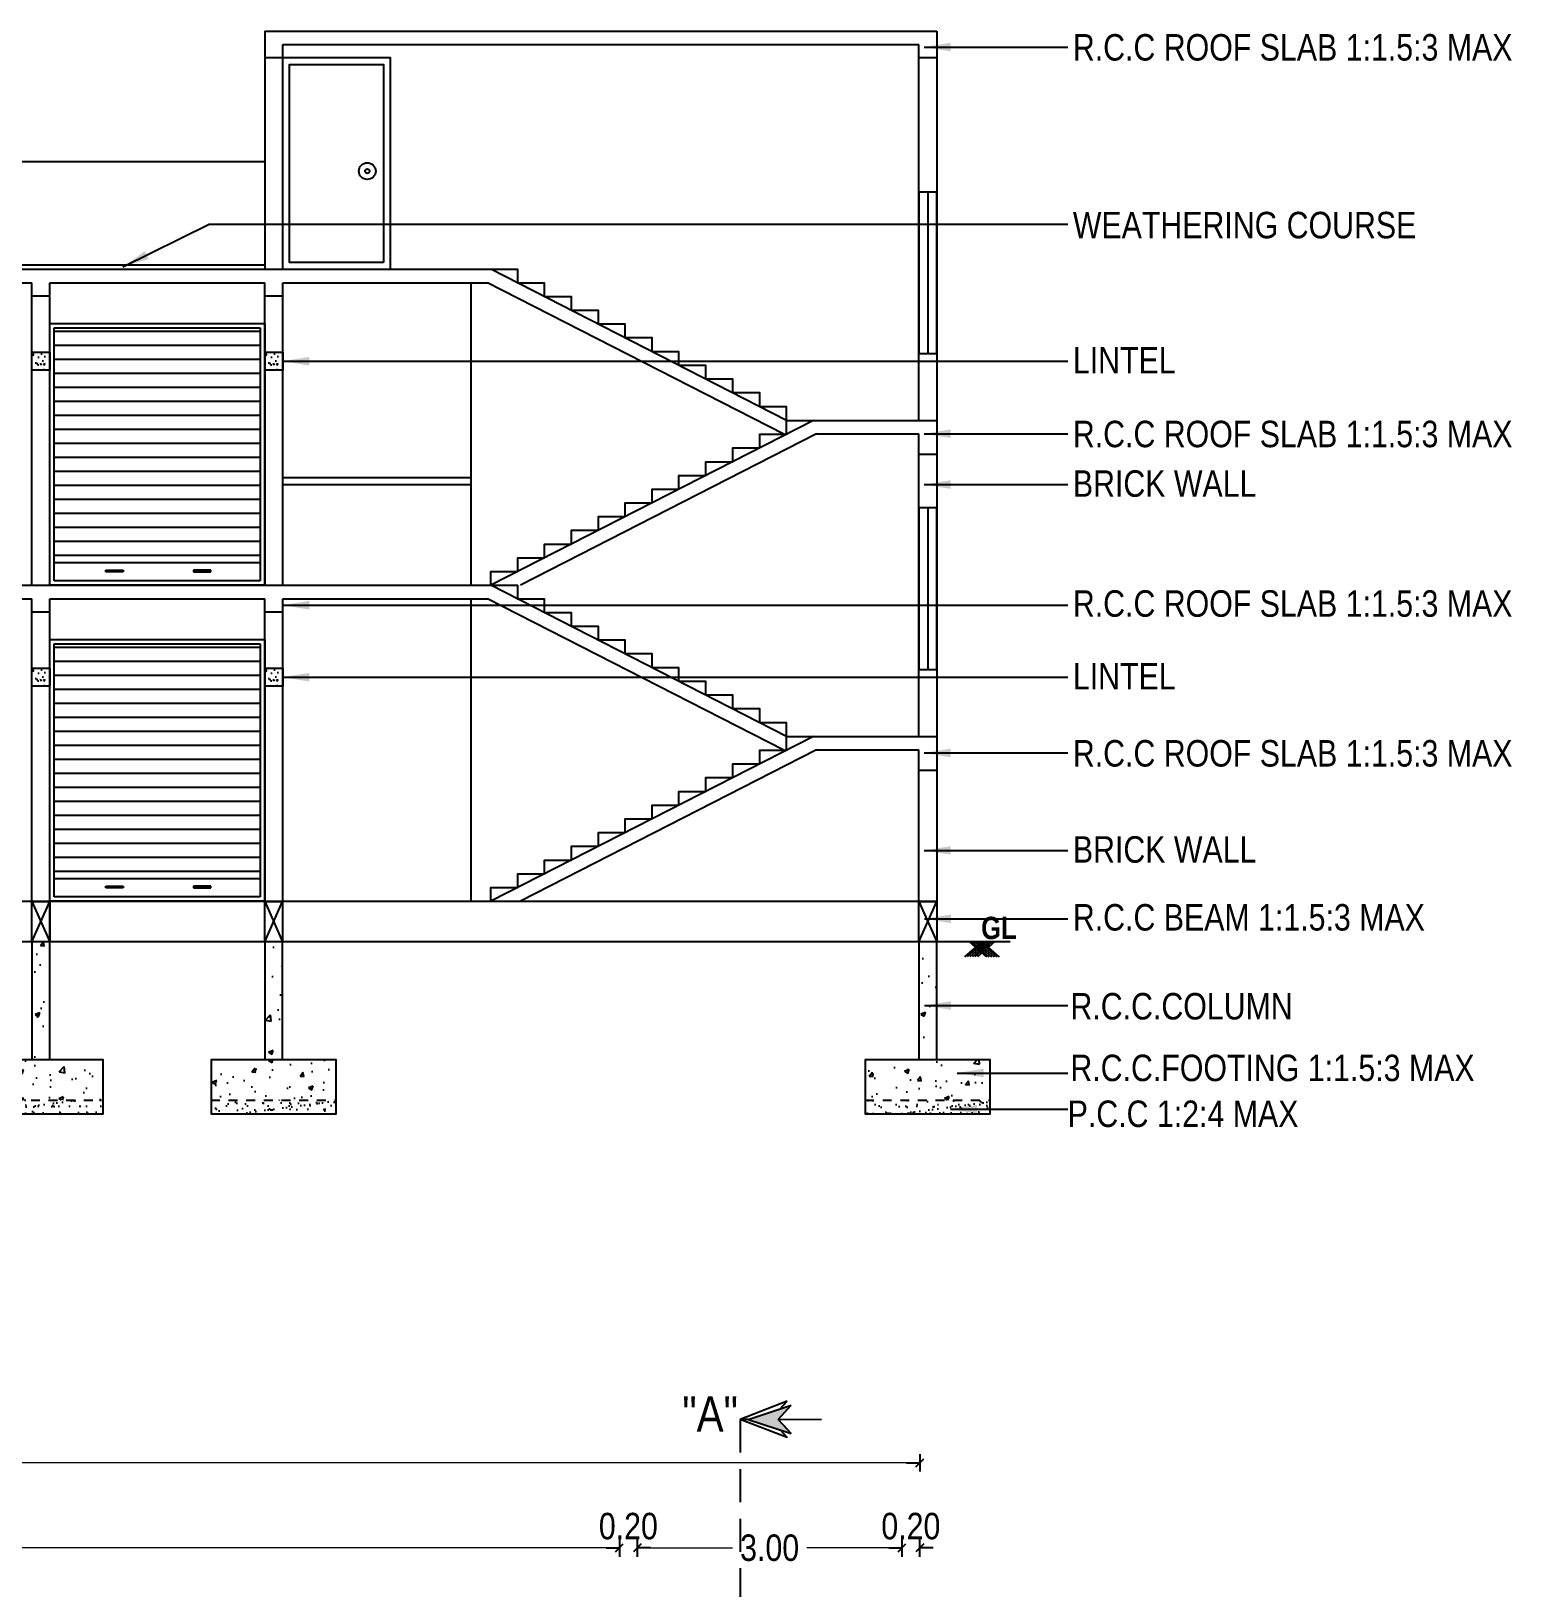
# Model space of a CAD drawing. Header units: metres. Extents: x 113306 to 118716, y -27251 to 0.
# Drawn here: x 118699.66 to 118716.45, y -26941.76 to -26924.11 of the extents above; entities that cross this region are included whole.
import ezdxf
from ezdxf.enums import TextEntityAlignment as Align

# ---------------------------------------------------------------- set-up
doc = ezdxf.new("R2010")
doc.units = ezdxf.units.M
doc.header["$MEASUREMENT"] = 0
doc.header["$PDMODE"] = 35
doc.linetypes.add('HIDDEN', pattern=[0.375, 0.25, -0.125])
doc.layers.add('Grid Line', color=8, linetype='Continuous')
doc.layers.add('Text', color=7, linetype='Continuous')
doc.styles.add('Arial', font='swissc.ttf')
doc.styles.get("Standard").update_dxf_attribs({"font": 'swisscb.ttf'})
doc.dimstyles.new('Copy of Standard', dxfattribs={"dimtxt": 9, "dimasz": 8, "dimexe": 6, "dimexo": 24, "dimgap": 3, "dimtad": 0, "dimzin": 0, "dimdsep": 46, "dimlunit": 4, "dimtxsty": 'Standard', "dimcen": 0.09, "dimclrd": 1, "dimclre": 1, "dimclrt": 3, "dimadec": 0, "dimazin": 0, "dimtfac": 1, "dimtofl": 0, "dimtmove": 2, "dimatfit": 3, "dimfxl": 0, "dimtolj": 1, "dimtzin": 0, "dimarcsym": 0})
doc.dimstyles.new('FLOOR DIM BUILDING DIM', dxfattribs={"dimtxt": 0.4, "dimasz": 0.025, "dimexe": 0.075, "dimexo": 0.3, "dimgap": 0.09, "dimtad": 0, "dimzin": 3, "dimdsep": 46, "dimtxsty": 'Arial', "dimblk": 'JM1', "dimcen": -0.09, "dimse1": 1, "dimse2": 1, "dimclrd": 5, "dimclre": 250, "dimclrt": 1, "dimazin": 0, "dimtfac": 0.65, "dimtix": 1, "dimtofl": 0, "dimtmove": 0, "dimatfit": 2, "dimfxl": 0, "dimfrac": 1, "dimtolj": 1, "dimlwd": 18, "dimlwe": -1, "dimarcsym": 0})

# ---------------------------------------------------------------- blocks, each defined once
blk = doc.blocks.new('JM1')
at = {"color": 2}
for p, q in [((-3, 0), (0, 0)), ((-0.88, -0.88), (0.88, 0.88)), ((0, 2), (0, -2))]:
    blk.add_line(p, q, dxfattribs=at)
blk = doc.blocks.new('*D169')
at = {"color": 5, "lineweight": 18, "ltscale": 1.5}
for p, q in [((118686.531, -26941.303), (118695.895, -26941.303)), ((118706.282, -26941.303), (118696.918, -26941.303))]:
    blk.add_line(p, q, dxfattribs=at)
at = {"layer": 'Defpoints', "color": 0, "ltscale": 1.5}
for p in [(118706.332, -26941.303), (118686.481, -26942.586), (118706.332, -26942.586)]:
    blk.add_point(p, dxfattribs=at)
at = {"color": 5, "lineweight": 18, "ltscale": 1.5, "xscale": 0.05, "yscale": 0.05, "zscale": 0.05, "rotation": 180}
blk.add_blockref('JM1', (118686.481, -26941.303), dxfattribs=at)
at = {"color": 5, "lineweight": 18, "ltscale": 1.5, "xscale": 0.05, "yscale": 0.05, "zscale": 0.05}
blk.add_blockref('JM1', (118706.332, -26941.303), dxfattribs=at)
at = {"color": 1, "ltscale": 1.5, "insert": (118696.407, -26941.303), "char_height": 0.3, "attachment_point": 5, "style": 'Arial'}
blk.add_mtext('\\A1;19.85', dxfattribs=at)
blk = doc.blocks.new('*D179')
at = {"color": 5, "lineweight": 18, "ltscale": 1.5}
for p, q in [((118706.282, -26941.303), (118706.232, -26941.303)), ((118706.586, -26941.303), (118706.636, -26941.303))]:
    blk.add_line(p, q, dxfattribs=at)
at = {"layer": 'Defpoints', "color": 0, "ltscale": 1.5}
for p in [(118706.536, -26941.303), (118706.332, -26942.789), (118706.536, -26942.789)]:
    blk.add_point(p, dxfattribs=at)
at = {"color": 5, "lineweight": 18, "ltscale": 1.5, "xscale": 0.05, "yscale": 0.05, "zscale": 0.05}
blk.add_blockref('JM1', (118706.332, -26941.303), dxfattribs=at)
at = {"color": 5, "lineweight": 18, "ltscale": 1.5, "xscale": 0.05, "yscale": 0.05, "zscale": 0.05, "rotation": 180}
blk.add_blockref('JM1', (118706.536, -26941.303), dxfattribs=at)
at = {"color": 1, "ltscale": 1.5, "insert": (118706.434, -26941.058), "char_height": 0.3, "attachment_point": 5, "style": 'Arial'}
blk.add_mtext('\\A1;0.20', dxfattribs=at)
blk = doc.blocks.new('*D180')
at = {"color": 5, "lineweight": 18, "ltscale": 1.5}
for p, q in [((118706.586, -26941.303), (118707.615, -26941.303)), ((118709.486, -26941.303), (118708.456, -26941.303))]:
    blk.add_line(p, q, dxfattribs=at)
at = {"layer": 'Defpoints', "color": 0, "ltscale": 1.5}
for p in [(118709.536, -26941.303), (118706.536, -26942.789), (118709.536, -26942.789)]:
    blk.add_point(p, dxfattribs=at)
at = {"color": 5, "lineweight": 18, "ltscale": 1.5, "xscale": 0.05, "yscale": 0.05, "zscale": 0.05, "rotation": 180}
blk.add_blockref('JM1', (118706.536, -26941.303), dxfattribs=at)
at = {"color": 5, "lineweight": 18, "ltscale": 1.5, "xscale": 0.05, "yscale": 0.05, "zscale": 0.05}
blk.add_blockref('JM1', (118709.536, -26941.303), dxfattribs=at)
at = {"color": 1, "ltscale": 1.5, "insert": (118708.036, -26941.303), "char_height": 0.3, "attachment_point": 5, "style": 'Arial'}
blk.add_mtext('\\A1;3.00', dxfattribs=at)
blk = doc.blocks.new('*D181')
at = {"color": 5, "lineweight": 18, "ltscale": 1.5}
for p, q in [((118709.486, -26941.303), (118709.436, -26941.303)), ((118709.789, -26941.303), (118709.839, -26941.303))]:
    blk.add_line(p, q, dxfattribs=at)
at = {"layer": 'Defpoints', "color": 0, "ltscale": 1.5}
for p in [(118709.739, -26941.303), (118709.739, -26942.586), (118709.536, -26942.789)]:
    blk.add_point(p, dxfattribs=at)
at = {"color": 5, "lineweight": 18, "ltscale": 1.5, "xscale": 0.05, "yscale": 0.05, "zscale": 0.05}
blk.add_blockref('JM1', (118709.536, -26941.303), dxfattribs=at)
at = {"color": 5, "lineweight": 18, "ltscale": 1.5, "xscale": 0.05, "yscale": 0.05, "zscale": 0.05, "rotation": 180}
blk.add_blockref('JM1', (118709.739, -26941.303), dxfattribs=at)
at = {"color": 1, "ltscale": 1.5, "insert": (118709.637, -26941.058), "char_height": 0.3, "attachment_point": 5, "style": 'Arial'}
blk.add_mtext('\\A1;0.20', dxfattribs=at)
blk = doc.blocks.new('*D182')
at = {"color": 5, "lineweight": 18, "ltscale": 1.5}
for p, q in [((118686.531, -26940.339), (118697.59, -26940.339)), ((118709.689, -26940.339), (118698.63, -26940.339))]:
    blk.add_line(p, q, dxfattribs=at)
at = {"layer": 'Defpoints', "color": 0, "ltscale": 1.5}
for p in [(118686.481, -26940.339), (118686.481, -26942.586), (118709.739, -26942.586)]:
    blk.add_point(p, dxfattribs=at)
at = {"color": 5, "lineweight": 18, "ltscale": 1.5, "xscale": 0.05, "yscale": 0.05, "zscale": 0.05, "rotation": 180}
blk.add_blockref('JM1', (118686.481, -26940.339), dxfattribs=at)
at = {"color": 5, "lineweight": 18, "ltscale": 1.5, "xscale": 0.05, "yscale": 0.05, "zscale": 0.05}
blk.add_blockref('JM1', (118709.739, -26940.339), dxfattribs=at)
at = {"color": 1, "ltscale": 1.5, "insert": (118698.11, -26940.339), "char_height": 0.3, "attachment_point": 5, "style": 'Arial'}
blk.add_mtext('\\A1;23.26', dxfattribs=at)
blk = doc.blocks.new('SECTION CUT POINTER')
h = blk.add_hatch(color=256)
h.dxf.hatch_style = 1
h.paths.add_polyline_path([(0, 0.55), (-0.261, -0.24), (0, 0), (0.261, -0.24)])
at = {"linetype": 'Continuous', "ltscale": 250}
for p, q in [((-0.334, -0.167), (0, 0.7)), ((0.334, -0.167), (0, 0.7)), ((0, 0.55), (-0.261, -0.24)), ((0, 0.55), (0.261, -0.24)), ((0, 0), (-0.261, -0.24)), ((0, 0), (0.261, -0.24)), ((-0.193, -0.037), (-0.334, -0.167)), ((-0.146, -0.134), (-0.13, -0.119)), ((0.193, -0.037), (0.334, -0.167))]:
    blk.add_line(p, q, dxfattribs=at)
blk.add_line((0, 0.55), (0, 0.7))
at = {"const_width": 0.03}
blk.add_lwpolyline([(0, 0), (0, -0.8)], dxfattribs=at)
blk = doc.blocks.new('EYHTRH')
at = {"ltscale": 1.5}
for points in [[(118571.084, -26931.147), (118569.865, -26931.147), (118569.865, -26928.747), (118571.084, -26928.747)], [(118571.008, -26931.071), (118569.941, -26931.071), (118569.941, -26928.823), (118571.008, -26928.823)]]:
    blk.add_lwpolyline(points, close=True, dxfattribs=at)
for radius in [0.0953, 0.0257]:
    blk.add_circle((118570.824, -26930.033), radius, dxfattribs=at)
blk = doc.blocks.new('RTJY')
at = {"ltscale": 1.5}
blk.add_line((118577.179, -26933.852), (118577.179, -26935.682), dxfattribs=at)
blk.add_lwpolyline([(118577.077, -26935.682), (118577.281, -26935.682), (118577.281, -26933.852), (118577.077, -26933.852)], close=True, dxfattribs=at)
blk = doc.blocks.new('TYJTYK')
h = blk.add_hatch()
h.set_pattern_fill('AR-CONC', color=0, scale=0.003)
h.set_pattern_definition([(50, (116263.7809, -28132.2814), (0.54655401, -0.04781726), [0.05715, -0.62865]), (355, (116263.7809, -28132.2814), (-0.10573026, 0.57317054), [0.04572, -0.50292175]), (100.451445, (116263.82645, -28132.2854), (0.44082374, 0.52535326), [0.04857003, -0.53427073]), (46.1842, (116263.7809, -28132.129), (0.81323712, -0.12612698), [0.085725, -0.942975]), (96.635558, (116263.8487, -28132.1395), (0.7122124, 0.74227837), [0.07285507, -0.80140682]), (351.18415, (116263.7809, -28132.129), (0.7122124, 0.74227837), [0.0685799, -0.7543792]), (21, (116263.8571, -28132.1671), (0.45484317, -0.306795595), [0.05715, -0.62865]), (326, (116263.8571, -28132.1671), (0.18540609, 0.5525639), [0.04572, -0.50292]), (71.451445, (116263.895, -28132.19266), (0.64024926, 0.24576831), [0.04857003, -0.53426981]), (37.5, (116263.7809, -28132.2814), (0.00926581, 0.253665117), [0, -0.496824, 0, -0.51054, 0, -0.504825]), (7.5, (116263.7809, -28132.2814), (0.200458988, 0.300541724), [0, -0.291084, 0, -0.485394, 0, -0.192405]), (327.5, (116263.61097, -28132.2814), (0.406771786, -0.017186232), [0, -0.1905, 0, -0.59436, 0, -0.78867]), (317.5, (116263.53477, -28132.2814), (0.444387544, 0.076279473), [0, -0.24765, 0, -0.394716, 0, -0.56007])])
h.paths.add_polyline_path([(118531.049, -26938.768), (118530.847, -26938.768), (118530.847, -26940.108), (118531.049, -26940.108)])
h = blk.add_hatch()
h.set_pattern_fill('AR-CONC', color=0, scale=0.003)
h.set_pattern_definition([(50, (116263.7809, -28132.37706), (0.54655401, -0.04781726), [0.05715, -0.62865]), (355, (116263.7809, -28132.37706), (-0.10573026, 0.57317054), [0.04572, -0.50292175]), (100.451445, (116263.82645, -28132.38105), (0.44082374, 0.52535326), [0.04857003, -0.53427073]), (46.1842, (116263.7809, -28132.22466), (0.81323712, -0.12612698), [0.085725, -0.942975]), (96.635558, (116263.8487, -28132.2352), (0.7122124, 0.74227837), [0.07285507, -0.80140682]), (351.18415, (116263.7809, -28132.2247), (0.7122124, 0.74227837), [0.0685799, -0.7543792]), (21, (116263.8571, -28132.26276), (0.45484317, -0.306795595), [0.05715, -0.62865]), (326, (116263.8571, -28132.26276), (0.18540609, 0.5525639), [0.04572, -0.50292]), (71.451445, (116263.895, -28132.28833), (0.64024926, 0.24576831), [0.04857003, -0.53426981]), (37.5, (116263.7809, -28132.37706), (0.00926581, 0.253665117), [0, -0.496824, 0, -0.51054, 0, -0.504825]), (7.5, (116263.7809, -28132.37706), (0.200458988, 0.300541724), [0, -0.291084, 0, -0.485394, 0, -0.192405]), (327.5, (116263.61097, -28132.37706), (0.406771786, -0.017186232), [0, -0.1905, 0, -0.59436, 0, -0.78867]), (317.5, (116263.53477, -28132.37706), (0.444387544, 0.076279473), [0, -0.24765, 0, -0.394716, 0, -0.56007])])
h.paths.add_polyline_path([(118530.238, -26940.108), (118530.238, -26940.565), (118531.658, -26940.565), (118531.658, -26940.108)])
h = blk.add_hatch()
h.set_pattern_fill('AR-SAND', color=0, scale=0.003)
h.set_pattern_definition([(37.5, (116263.7809, -28132.37706), (-0.004800094, 0.146823971), [0, -0.115824, 0, -0.12954, 0, -0.123825]), (7.5, (116263.7809, -28132.37706), (0.134856985, 0.21504753), [0, -0.062484, 0, -0.104394, 0, -0.040005]), (327.5, (116263.68717, -28132.37706), (0.237297711, 0.0004311554), [0, -0.0381, 0, -0.13716, 0, -0.17907]), (317.5, (116263.68717, -28132.37706), (0.229066936, 0.066878797), [0, -0.01905, 0, -0.089916, 0, -0.10287])])
h.paths.add_polyline_path([(118530.238, -26940.565), (118530.238, -26940.718), (118531.658, -26940.718), (118531.658, -26940.565)])
at = {"color": 0}
for p, q in [((118530.847, -26938.311), (118531.05, -26938.771)), ((118530.847, -26938.771), (118531.05, -26938.311)), ((118530.847, -26938.771), (118530.847, -26940.108)), ((118531.05, -26940.108), (118531.05, -26938.771))]:
    blk.add_line(p, q, dxfattribs=at)
at = {"color": 0, "linetype": 'HIDDEN', "ltscale": 0.3}
blk.add_line((118530.238, -26940.565), (118531.658, -26940.565), dxfattribs=at)
at = {"color": 0}
blk.add_lwpolyline([(118530.847, -26938.311), (118531.05, -26938.311), (118531.05, -26938.771), (118530.847, -26938.771)], close=True, dxfattribs=at)
blk.add_lwpolyline([(118530.238, -26940.108), (118530.238, -26940.108), (118530.238, -26940.718), (118531.658, -26940.718), (118531.658, -26940.108), (118530.238, -26940.108)], dxfattribs=at)

msp = doc.modelspace()

# ---------------------------------------------------------------- hatches: boundary and pattern name
at = {"linetype": 'ByBlock'}
h = msp.add_hatch(dxfattribs=at)
h.set_pattern_fill('ANSI31', color=8, scale=1.27, angle=135, style=0)
h.set_pattern_definition([(180, (132.65033, 7.91927), (0, -0.15875), [])])
h.paths.add_polyline_path([(118699.924, -26927.473), (118699.924, -26930.132), (118702.261, -26930.132), (118702.261, -26927.473)])
at = {"ltscale": 1.5}
h = msp.add_hatch(dxfattribs=at)
h.set_pattern_fill('AR-CONC', color=256, scale=0.0254)
h.set_pattern_definition([(50, (115323.14748, -25470.98277), (0.1821840864, -0.015939042), [0.01905, -0.20955]), (355, (115323.14748, -25470.98277), (-0.035242839, 0.191056802), [0.01524, -0.16764]), (100.4514445, (115323.16266, -25470.9841), (0.146941247, 0.175117758), [0.016190009, -0.178090096]), (46.1842, (115323.14748, -25470.93197), (0.271079298, -0.042041897), [0.028575, -0.314325]), (96.6356355, (115323.17007, -25470.93547), (0.237404134, 0.247426125), [0.024285027, -0.267135295]), (351.184164, (115323.14748, -25470.93197), (0.237404134, 0.247426124), [0.02286, -0.25146]), (21, (115323.17288, -25470.94467), (0.151614391, -0.102265198), [0.01905, -0.20955]), (326, (115323.17288, -25470.94467), (0.061802094, 0.184188111), [0.01524, -0.16764]), (71.451445, (115323.18552, -25470.9532), (0.213416484, 0.081922913), [0.016190008, -0.178090096]), (37.5, (115323.14748, -25470.98277), (0.0030886033, 0.0845550389), [0, -0.165608, 0, -0.17018, 0, -0.168275]), (7.5, (115323.14748, -25470.98277), (0.0668196625, 0.1001805748), [0, -0.097028, 0, -0.161798, 0, -0.064135]), (327.5, (115323.09084, -25470.98277), (0.1355908988, -0.0057289374), [0, -0.0635, 0, -0.19812, 0, -0.26289]), (317.5, (115323.06544, -25470.98277), (0.148129287, 0.0254266655), [0, -0.08255, 0, -0.131572, 0, -0.18669])])
h.paths.add_polyline_path([(118699.873, -26927.75), (118699.67, -26927.75), (118699.67, -26927.953), (118699.873, -26927.953)])
h = msp.add_hatch(dxfattribs=at)
h.set_pattern_fill('AR-CONC', color=256, scale=0.0254)
h.set_pattern_definition([(50, (115325.78908, -25470.98277), (0.1821840864, -0.015939042), [0.01905, -0.20955]), (355, (115325.78908, -25470.98277), (-0.035242839, 0.191056802), [0.01524, -0.16764]), (100.4514445, (115325.80426, -25470.9841), (0.146941247, 0.175117758), [0.016190009, -0.178090096]), (46.1842, (115325.78908, -25470.93197), (0.271079298, -0.042041897), [0.028575, -0.314325]), (96.6356355, (115325.81167, -25470.93547), (0.237404134, 0.247426125), [0.024285027, -0.267135295]), (351.184164, (115325.78908, -25470.93197), (0.237404134, 0.247426124), [0.02286, -0.25146]), (21, (115325.81448, -25470.94467), (0.151614391, -0.102265198), [0.01905, -0.20955]), (326, (115325.81448, -25470.94467), (0.061802094, 0.184188111), [0.01524, -0.16764]), (71.451445, (115325.82712, -25470.9532), (0.213416484, 0.081922913), [0.016190008, -0.178090096]), (37.5, (115325.78908, -25470.98277), (0.0030886033, 0.0845550389), [0, -0.165608, 0, -0.17018, 0, -0.168275]), (7.5, (115325.78908, -25470.98277), (0.0668196625, 0.1001805748), [0, -0.097028, 0, -0.161798, 0, -0.064135]), (327.5, (115325.73244, -25470.98277), (0.1355908988, -0.0057289374), [0, -0.0635, 0, -0.19812, 0, -0.26289]), (317.5, (115325.70704, -25470.98277), (0.148129287, 0.0254266655), [0, -0.08255, 0, -0.131572, 0, -0.18669])])
h.paths.add_polyline_path([(118702.515, -26927.75), (118702.312, -26927.75), (118702.312, -26927.953), (118702.515, -26927.953)])
at = {"linetype": 'ByBlock'}
h = msp.add_hatch(dxfattribs=at)
h.set_pattern_fill('ANSI31', color=8, scale=1.27, angle=135, style=0)
h.set_pattern_definition([(180, (132.65033, 4.33744), (0, -0.15875), [])])
h.paths.add_polyline_path([(118699.924, -26931.055), (118699.924, -26933.714), (118702.261, -26933.714), (118702.261, -26931.055)])
at = {"ltscale": 1.5}
h = msp.add_hatch(dxfattribs=at)
h.set_pattern_fill('AR-CONC', color=256, scale=0.0254)
h.set_pattern_definition([(50, (115323.14748, -25474.5646), (0.1821840864, -0.015939042), [0.01905, -0.20955]), (355, (115323.14748, -25474.5646), (-0.035242839, 0.191056802), [0.01524, -0.16764]), (100.4514445, (115323.16266, -25474.56593), (0.146941247, 0.175117758), [0.016190009, -0.178090096]), (46.1842, (115323.14748, -25474.5138), (0.271079298, -0.042041897), [0.028575, -0.314325]), (96.6356355, (115323.17007, -25474.5173), (0.237404134, 0.247426125), [0.024285027, -0.267135295]), (351.184164, (115323.14748, -25474.5138), (0.237404134, 0.247426124), [0.02286, -0.25146]), (21, (115323.17288, -25474.5265), (0.151614391, -0.102265198), [0.01905, -0.20955]), (326, (115323.17288, -25474.5265), (0.061802094, 0.184188111), [0.01524, -0.16764]), (71.451445, (115323.18552, -25474.53502), (0.213416484, 0.081922913), [0.016190008, -0.178090096]), (37.5, (115323.14748, -25474.5646), (0.0030886033, 0.0845550389), [0, -0.165608, 0, -0.17018, 0, -0.168275]), (7.5, (115323.14748, -25474.5646), (0.0668196625, 0.1001805748), [0, -0.097028, 0, -0.161798, 0, -0.064135]), (327.5, (115323.09084, -25474.5646), (0.1355908988, -0.0057289374), [0, -0.0635, 0, -0.19812, 0, -0.26289]), (317.5, (115323.06544, -25474.5646), (0.148129287, 0.0254266655), [0, -0.08255, 0, -0.131572, 0, -0.18669])])
h.paths.add_polyline_path([(118699.873, -26931.332), (118699.67, -26931.332), (118699.67, -26931.535), (118699.873, -26931.535)])
h = msp.add_hatch(dxfattribs=at)
h.set_pattern_fill('AR-CONC', color=256, scale=0.0254)
h.set_pattern_definition([(50, (115325.78908, -25474.5646), (0.1821840864, -0.015939042), [0.01905, -0.20955]), (355, (115325.78908, -25474.5646), (-0.035242839, 0.191056802), [0.01524, -0.16764]), (100.4514445, (115325.80426, -25474.56593), (0.146941247, 0.175117758), [0.016190009, -0.178090096]), (46.1842, (115325.78908, -25474.5138), (0.271079298, -0.042041897), [0.028575, -0.314325]), (96.6356355, (115325.81167, -25474.5173), (0.237404134, 0.247426125), [0.024285027, -0.267135295]), (351.184164, (115325.78908, -25474.5138), (0.237404134, 0.247426124), [0.02286, -0.25146]), (21, (115325.81448, -25474.5265), (0.151614391, -0.102265198), [0.01905, -0.20955]), (326, (115325.81448, -25474.5265), (0.061802094, 0.184188111), [0.01524, -0.16764]), (71.451445, (115325.82712, -25474.53502), (0.213416484, 0.081922913), [0.016190008, -0.178090096]), (37.5, (115325.78908, -25474.5646), (0.0030886033, 0.0845550389), [0, -0.165608, 0, -0.17018, 0, -0.168275]), (7.5, (115325.78908, -25474.5646), (0.0668196625, 0.1001805748), [0, -0.097028, 0, -0.161798, 0, -0.064135]), (327.5, (115325.73244, -25474.5646), (0.1355908988, -0.0057289374), [0, -0.0635, 0, -0.19812, 0, -0.26289]), (317.5, (115325.70704, -25474.5646), (0.148129287, 0.0254266655), [0, -0.08255, 0, -0.131572, 0, -0.18669])])
h.paths.add_polyline_path([(118702.515, -26931.332), (118702.312, -26931.332), (118702.312, -26931.535), (118702.515, -26931.535)])

# ---------------------------------------------------------------- linework, layer by layer
for p, q in [((118702.312, -26924.109), (118702.312, -26926.809)), ((118702.312, -26924.109), (118709.931, -26924.109)), ((118702.515, -26926.809), (118702.515, -26924.262)), ((118702.515, -26924.262), (118709.728, -26924.262)), ((118709.728, -26928.523), (118709.728, -26924.262)), ((118709.931, -26924.109), (118709.931, -26934.433)), ((118702.312, -26924.409), (118702.515, -26924.409)), ((118709.728, -26924.409), (118709.931, -26924.409)), ((118685.954, -26925.589), (118702.312, -26925.589)), ((118663.498, -26926.809), (118705.18, -26926.809)), ((118685.954, -26926.759), (118702.312, -26926.759)), ((118708.228, -26928.523), (118704.874, -26926.809)), ((118696.394, -26926.962), (118699.67, -26926.962)), ((118699.67, -26930.391), (118699.67, -26926.962)), ((118699.873, -26930.391), (118699.873, -26926.962)), ((118699.873, -26926.962), (118702.312, -26926.962)), ((118702.312, -26930.391), (118702.312, -26926.962)), ((118702.515, -26930.391), (118702.515, -26926.962)), ((118702.515, -26926.962), (118704.837, -26926.962)), ((118704.648, -26926.962), (118704.648, -26930.391)), ((118708.197, -26928.678), (118704.837, -26926.962)), ((118705.172, -26926.962), (118705.18, -26926.962)), ((118705.172, -26926.962), (118705.18, -26926.962)), ((118699.67, -26927.109), (118699.873, -26927.109)), ((118702.312, -26927.109), (118702.515, -26927.109)), ((118699.873, -26927.423), (118702.312, -26927.423)), ((118699.873, -26930.391), (118699.873, -26927.423)), ((118702.312, -26927.423), (118702.312, -26930.391)), ((118699.924, -26927.473), (118702.261, -26927.473)), ((118699.924, -26930.34), (118699.924, -26927.473)), ((118702.261, -26927.473), (118702.261, -26930.34)), ((118708.532, -26928.523), (118704.875, -26930.391)), ((118708.569, -26928.675), (118705.21, -26930.391)), ((118709.728, -26928.523), (118709.931, -26928.523)), ((118709.728, -26932.105), (118709.728, -26928.675)), ((118709.728, -26928.904), (118709.931, -26928.904)), ((118702.515, -26929.171), (118704.648, -26929.171)), ((118702.515, -26929.247), (118704.648, -26929.247)), ((118699.924, -26930.132), (118702.261, -26930.132)), ((118700.51, -26930.22), (118700.707, -26930.22)), ((118700.51, -26930.238), (118700.51, -26930.22)), ((118700.707, -26930.238), (118700.51, -26930.238)), ((118700.707, -26930.22), (118700.707, -26930.238)), ((118701.503, -26930.22), (118701.503, -26930.238)), ((118701.699, -26930.22), (118701.503, -26930.22)), ((118701.503, -26930.238), (118701.699, -26930.238)), ((118701.699, -26930.238), (118701.699, -26930.22)), ((118663.498, -26930.391), (118705.18, -26930.391)), ((118702.312, -26930.391), (118699.873, -26930.391)), ((118702.261, -26930.34), (118699.924, -26930.34)), ((118708.228, -26932.105), (118704.874, -26930.391)), ((118696.394, -26930.544), (118699.67, -26930.544)), ((118699.67, -26934.433), (118699.67, -26930.544)), ((118699.873, -26934.433), (118699.873, -26930.544)), ((118699.873, -26930.544), (118702.312, -26930.544)), ((118702.312, -26934.433), (118702.312, -26930.544)), ((118702.515, -26934.433), (118702.515, -26930.544)), ((118702.515, -26930.544), (118704.837, -26930.544)), ((118704.648, -26930.544), (118704.648, -26933.973)), ((118708.197, -26932.26), (118704.837, -26930.544)), ((118705.172, -26930.544), (118705.18, -26930.544)), ((118699.67, -26930.691), (118699.873, -26930.691)), ((118702.312, -26930.691), (118702.515, -26930.691)), ((118699.873, -26931.005), (118702.312, -26931.005)), ((118699.873, -26933.973), (118699.873, -26931.005)), ((118699.924, -26931.055), (118702.261, -26931.055)), ((118699.924, -26933.922), (118699.924, -26931.055)), ((118702.261, -26931.055), (118702.261, -26933.922)), ((118702.312, -26931.005), (118702.312, -26933.973)), ((118708.532, -26932.105), (118704.875, -26933.973)), ((118709.728, -26932.105), (118709.931, -26932.105)), ((118708.569, -26932.257), (118705.21, -26933.973)), ((118709.728, -26934.433), (118709.728, -26932.257)), ((118709.728, -26932.486), (118709.931, -26932.486)), ((118699.924, -26933.714), (118702.261, -26933.714)), ((118700.51, -26933.802), (118700.707, -26933.802)), ((118700.51, -26933.819), (118700.51, -26933.802)), ((118700.707, -26933.802), (118700.707, -26933.819)), ((118701.699, -26933.802), (118701.503, -26933.802)), ((118701.503, -26933.802), (118701.503, -26933.819)), ((118701.699, -26933.819), (118701.699, -26933.802)), ((118663.498, -26933.973), (118709.931, -26933.973)), ((118702.312, -26933.973), (118699.873, -26933.973)), ((118702.261, -26933.922), (118699.924, -26933.922)), ((118700.707, -26933.819), (118700.51, -26933.819)), ((118701.503, -26933.819), (118701.699, -26933.819)), ((118710.762, -26934.433), (118661.128, -26934.433)), ((118710.44, -26934.433), (118710.247, -26934.603)), ((118710.469, -26934.433), (118710.277, -26934.603)), ((118710.301, -26934.433), (118710.493, -26934.603)), ((118710.499, -26934.433), (118710.306, -26934.603)), ((118710.33, -26934.433), (118710.522, -26934.603)), ((118710.528, -26934.433), (118710.335, -26934.603)), ((118710.359, -26934.433), (118710.552, -26934.603)), ((118710.557, -26934.433), (118710.364, -26934.603)), ((118710.388, -26934.433), (118710.581, -26934.603)), ((118710.586, -26934.433), (118710.394, -26934.603)), ((118710.418, -26934.433), (118710.61, -26934.603)), ((118710.447, -26934.433), (118710.639, -26934.603))]:
    msp.add_line(p, q, dxfattribs=at)
for points in [[(118708.228, -26928.523), (118708.228, -26928.367), (118707.923, -26928.367), (118707.923, -26928.211), (118707.618, -26928.211), (118707.618, -26928.056), (118707.313, -26928.056), (118707.313, -26927.9), (118707.008, -26927.9), (118707.008, -26927.744), (118706.704, -26927.744), (118706.704, -26927.588), (118706.399, -26927.588), (118706.399, -26927.433), (118706.094, -26927.433), (118706.094, -26927.277), (118705.789, -26927.277), (118705.789, -26927.121), (118705.484, -26927.121), (118705.484, -26926.966), (118705.18, -26926.966), (118705.18, -26926.81), (118705.179, -26926.809)], [(118704.875, -26930.391), (118704.875, -26930.236), (118705.18, -26930.236), (118705.18, -26930.08), (118705.484, -26930.08), (118705.484, -26929.924), (118705.789, -26929.924), (118705.789, -26929.768), (118706.094, -26929.768), (118706.094, -26929.613), (118706.399, -26929.613), (118706.399, -26929.457), (118706.704, -26929.457), (118706.704, -26929.301), (118707.008, -26929.301), (118707.008, -26929.146), (118707.313, -26929.146), (118707.313, -26928.99), (118707.618, -26928.99), (118707.618, -26928.834), (118707.923, -26928.834), (118707.923, -26928.678), (118708.228, -26928.678), (118708.228, -26928.523), (118709.728, -26928.523), (118709.728, -26928.523), (118709.728, -26928.523), (118709.728, -26928.523)], [(118708.569, -26928.675), (118709.728, -26928.675)], [(118708.228, -26932.105), (118708.228, -26931.949), (118707.923, -26931.949), (118707.923, -26931.793), (118707.618, -26931.793), (118707.618, -26931.637), (118707.313, -26931.637), (118707.313, -26931.482), (118707.008, -26931.482), (118707.008, -26931.326), (118706.704, -26931.326), (118706.704, -26931.17), (118706.399, -26931.17), (118706.399, -26931.015), (118706.094, -26931.015), (118706.094, -26930.859), (118705.789, -26930.859), (118705.789, -26930.703), (118705.484, -26930.703), (118705.484, -26930.547), (118705.18, -26930.547), (118705.18, -26930.392), (118705.179, -26930.391)], [(118704.875, -26933.973), (118704.875, -26933.817), (118705.18, -26933.817), (118705.18, -26933.662), (118705.484, -26933.662), (118705.484, -26933.506), (118705.789, -26933.506), (118705.789, -26933.35), (118706.094, -26933.35), (118706.094, -26933.195), (118706.399, -26933.195), (118706.399, -26933.039), (118706.704, -26933.039), (118706.704, -26932.883), (118707.008, -26932.883), (118707.008, -26932.727), (118707.313, -26932.727), (118707.313, -26932.572), (118707.618, -26932.572), (118707.618, -26932.416), (118707.923, -26932.416), (118707.923, -26932.26), (118708.228, -26932.26), (118708.228, -26932.105), (118709.728, -26932.105), (118709.728, -26932.105), (118709.728, -26932.105), (118709.728, -26932.105)], [(118708.569, -26932.257), (118709.728, -26932.257)]]:
    msp.add_lwpolyline(points, dxfattribs=at)
for points in [[(118699.67, -26927.75), (118699.873, -26927.75), (118699.873, -26927.953), (118699.67, -26927.953)], [(118702.312, -26927.75), (118702.515, -26927.75), (118702.515, -26927.953), (118702.312, -26927.953)], [(118699.67, -26931.332), (118699.873, -26931.332), (118699.873, -26931.535), (118699.67, -26931.535)], [(118702.312, -26931.332), (118702.515, -26931.332), (118702.515, -26931.535), (118702.312, -26931.535)]]:
    msp.add_lwpolyline(points, close=True, dxfattribs=at)
at = {"layer": 'Grid Line', "linetype": 'HIDDEN', "ltscale": 1.5}
msp.add_line((118707.7, -26939.847), (118707.7, -26992.001), dxfattribs=at)

# ---------------------------------------------------------------- block references
at = {"color": 3}
for name, p in [('EYHTRH', (132.65, 4.337)), ('RTJY', (132.65, 7.919)), ('RTJY', (132.65, 4.337))]:
    msp.add_blockref(name, p, dxfattribs=at)
for p in [(168.823, 4.337), (171.464, 4.337), (178.88, 4.337)]:
    msp.add_blockref('TYJTYK', p)
at = {"xscale": 0.6180100651721203, "yscale": 0.6180100651721203, "zscale": 0.6180100651721203, "rotation": 90}
msp.add_blockref('SECTION CUT POINTER', (118708.133, -26939.847), dxfattribs=at)

# ---------------------------------------------------------------- texts
at = {"style": 'Arial'}
msp.add_text('"A"', height=0.4, dxfattribs=at).set_placement((118707.361, -26939.785), align=Align.MIDDLE_CENTER)
at = {"color": 7, "ltscale": 1.5, "insert": (118710.434, -26934.149), "char_height": 0.253, "attachment_point": 1}
msp.add_mtext('GL', dxfattribs=at)
at = {"layer": 'Text', "color": 0, "style": 'Arial'}
for s, p in [('R.C.C.COLUMN', (118711.447, -26935.313)), ('P.C.C 1:2:4 MAX', (118711.415, -26936.532))]:
    msp.add_text(s, height=0.3, dxfattribs=at).set_placement(p)
at = {"layer": 'Text', "color": 0, "char_height": 0.3, "attachment_point": 1, "style": 'Arial'}
for s, insert, width in [('R.C.C ROOF SLAB 1:1.5:3 MAX', (118711.474, -26924.143), 4.82615), ('WEATHERING COURSE', (118711.474, -26926.158), 4.82615), ('LINTEL', (118711.474, -26927.69), 4.82615), ('R.C.C ROOF SLAB 1:1.5:3 MAX', (118711.474, -26928.526), 4.82615), ('BRICK WALL', (118711.474, -26929.088), 4.82615), ('R.C.C ROOF SLAB 1:1.5:3 MAX', (118711.474, -26930.448), 4.82615), ('LINTEL', (118711.474, -26931.272), 4.82615), ('R.C.C ROOF SLAB 1:1.5:3 MAX', (118711.474, -26932.146), 4.82615), ('BRICK WALL', (118711.474, -26933.236), 4.82615), ('R.C.C BEAM 1:1.5:3 MAX', (118711.474, -26934.005), 4.82615), ('R.C.C.FOOTING 1:1.5:3 MAX', (118711.446, -26935.712), 4.58132)]:
    msp.add_mtext(s, dxfattribs=dict(at, insert=insert, width=width))

# ---------------------------------------------------------------- dimensions: what is measured, and where the dimension line sits
at = {"color": 3, "ltscale": 1.5}
for base, p1, p2, override, picture, middle in [((118686.481, -26940.339), (118709.739, -26942.586), (118686.481, -26942.586), {"dimtxt": 0.3, "dimasz": 0.05, "dimpost": '\\X', "dimtfillclr": 256}, '*D182', (118698.11, -26940.339)), ((118706.536, -26941.303), (118706.332, -26942.789), (118706.536, -26942.789), {"dimtxt": 0.3, "dimasz": 0.05, "dimtad": 1, "dimpost": '\\X', "dimtmove": 1, "dimtfillclr": 256}, '*D179', (118706.434, -26941.058)), ((118709.739, -26941.303), (118709.536, -26942.789), (118709.739, -26942.586), {"dimtxt": 0.3, "dimasz": 0.05, "dimtad": 1, "dimpost": '\\X', "dimtmove": 1, "dimtfillclr": 256}, '*D181', (118709.637, -26941.058)), ((118706.332, -26941.303), (118686.481, -26942.586), (118706.332, -26942.586), {"dimtxt": 0.3, "dimasz": 0.05, "dimpost": '\\X', "dimtfillclr": 256}, '*D169', (118696.407, -26941.303)), ((118709.536, -26941.303), (118706.536, -26942.789), (118709.536, -26942.789), {"dimtxt": 0.3, "dimasz": 0.05, "dimpost": '\\X', "dimtmove": 1, "dimtfillclr": 256}, '*D180', (118708.036, -26941.303))]:
    dim = msp.add_linear_dim(base=base, p1=p1, p2=p2, dimstyle='FLOOR DIM BUILDING DIM', override=override, dxfattribs=at)
    dim.commit()
    dim.dimension.update_dxf_attribs({"geometry": picture, "text_midpoint": middle})

# ---------------------------------------------------------------- leaders
at = {"color": 1}
for points in [[(118709.789, -26924.29), (118711.417, -26924.29)], [(118700.704, -26926.782), (118701.681, -26926.296), (118711.417, -26926.296)], [(118702.515, -26927.851), (118711.417, -26927.851)], [(118709.789, -26928.673), (118711.417, -26928.673)], [(118709.789, -26929.249), (118711.417, -26929.249)], [(118702.515, -26930.617), (118711.417, -26930.617)], [(118702.515, -26931.433), (118711.417, -26931.433)], [(118709.789, -26932.292), (118711.417, -26932.292)], [(118709.789, -26933.397), (118711.417, -26933.397)], [(118709.792, -26934.172), (118711.417, -26934.172)], [(118709.792, -26935.155), (118711.416, -26935.155)], [(118710.162, -26935.92), (118711.416, -26935.92)], [(118710.088, -26936.33), (118711.416, -26936.33)]]:
    msp.add_leader(points, dimstyle='Copy of Standard', override={"dimasz": 0.3}, dxfattribs=at)

doc.saveas('drawing.dxf')
